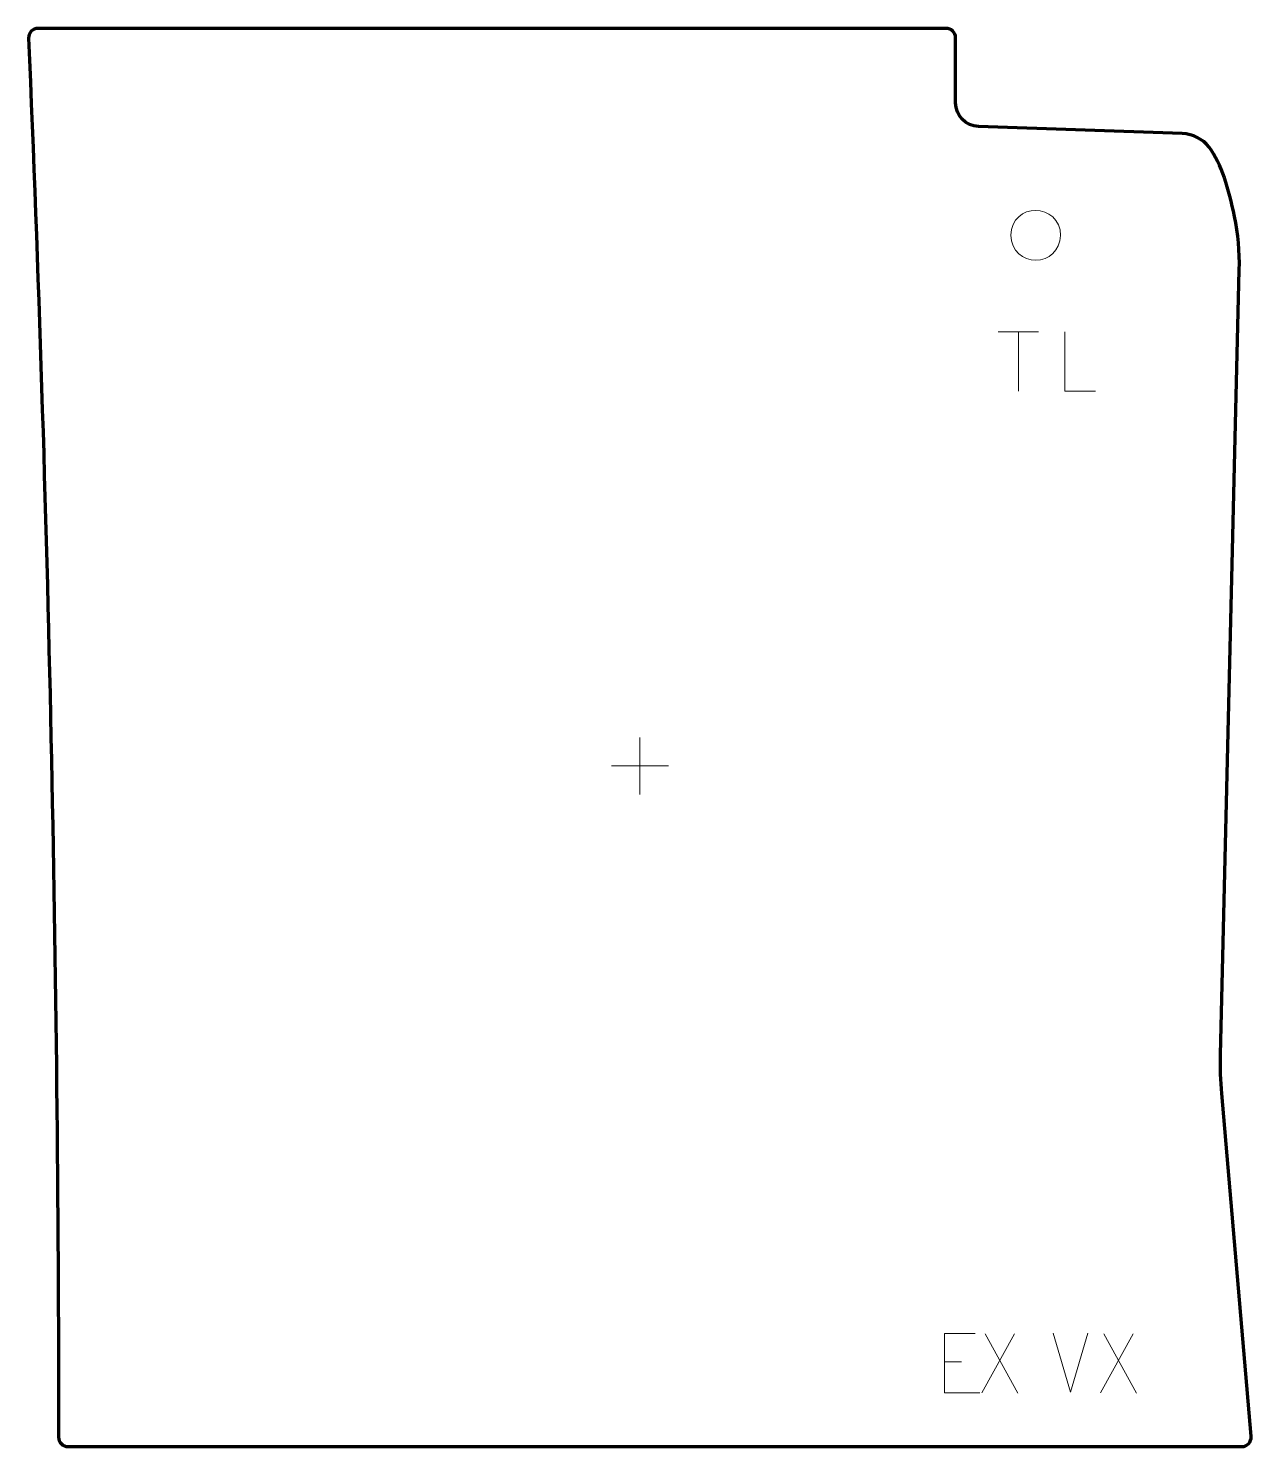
# Model space of a CAD drawing. Header units: millimetres. Extents: x -257 to 257, y -298 to 298.
import ezdxf

# ---------------------------------------------------------------- set-up
doc = ezdxf.new("R2010")
doc.units = ezdxf.units.MM
doc.header["$MEASUREMENT"] = 0
doc.layers.add('layer 2', color=7, linetype='Continuous')

msp = doc.modelspace()

# ---------------------------------------------------------------- linework, layer by layer
at = {"layer": 'layer 2', "color": 230, "lineweight": 200}
msp.add_open_spline([(-244.6595, -294.5026), (-244.7159, -98.2248), (-248.9221, 98.0535), (-257.2784, 294.3314), (-257.2784, 294.3314), (-257.375, 296.6048), (-255.5593, 298.4999), (-253.2838, 298.4999), (-253.2838, 298.4999), (-253.2838, 298.4999), (128.8652, 298.4999), (128.8652, 298.4999), (128.8652, 298.4999), (131.0743, 298.4999), (132.8653, 296.7092), (132.8653, 294.5001), (132.8653, 294.5001), (132.8653, 294.5001), (132.8653, 267.205), (132.8653, 267.205), (132.8653, 267.205), (132.8653, 261.8181), (137.1325, 257.3992), (142.516, 257.2112), (142.516, 257.2112), (142.516, 257.2112), (228.2832, 254.2161), (228.2832, 254.2161), (228.2832, 254.2161), (232.7219, 254.0612), (236.9115, 251.9841), (239.5926, 248.4436), (239.5926, 248.4436), (244.8585, 241.491), (247.8839, 230.9522), (250.2609, 219.3747), (250.2609, 219.3747), (251.7793, 211.9801), (252.4524, 204.4353), (252.2725, 196.8883), (252.2725, 196.8883), (252.2725, 196.8883), (244.3981, -133.5255), (244.3981, -133.5255), (244.3981, -133.5255), (244.2679, -138.9921), (244.4369, -144.4612), (244.904, -149.9095), (244.904, -149.9095), (244.904, -149.9095), (257.2681, -294.1583), (257.2681, -294.1583), (257.2681, -294.1583), (257.4681, -296.494), (255.6263, -298.4999), (253.2824, -298.4999), (253.2824, -298.4999), (253.2824, -298.4999), (-240.6615, -298.4999), (-240.6615, -298.4999), (-240.6615, -298.4999), (-242.8698, -298.4999), (-244.6591, -296.711), (-244.6595, -294.5026)], degree=3, knots=[0, 0, 0, 0, 0.05882353, 0.05882353, 0.05882353, 0.05882353, 0.11764706, 0.11764706, 0.11764706, 0.11764706, 0.17647059, 0.17647059, 0.17647059, 0.17647059, 0.23529412, 0.23529412, 0.23529412, 0.23529412, 0.29411765, 0.29411765, 0.29411765, 0.29411765, 0.35294118, 0.35294118, 0.35294118, 0.35294118, 0.41176471, 0.41176471, 0.41176471, 0.41176471, 0.47058824, 0.47058824, 0.47058824, 0.47058824, 0.52941176, 0.52941176, 0.52941176, 0.52941176, 0.58823529, 0.58823529, 0.58823529, 0.58823529, 0.64705882, 0.64705882, 0.64705882, 0.64705882, 0.70588235, 0.70588235, 0.70588235, 0.70588235, 0.76470588, 0.76470588, 0.76470588, 0.76470588, 0.82352941, 0.82352941, 0.82352941, 0.82352941, 0.88235294, 0.88235294, 0.88235294, 0.88235294, 1, 1, 1, 1], dxfattribs=at)
at = {"layer": 'layer 2', "color": 250, "lineweight": 9}
for points, knots in [([(156.0899, 211.4847), (156.1606, 218.1251), (161.4346, 221.9711), (166.5899, 221.8741), (166.5899, 221.8741), (171.7452, 221.9711), (177.0192, 217.9077), (177.0899, 211.2673), (177.0899, 211.2673), (176.7197, 204.938), (172.2778, 200.9073), (166.5899, 200.8779), (166.5899, 200.8779), (161.4346, 200.7809), (156.1606, 204.8443), (156.0899, 211.4847)], [0, 0, 0, 0, 0.2, 0.2, 0.2, 0.2, 0.4, 0.4, 0.4, 0.4, 0.6, 0.6, 0.6, 0.6, 1, 1, 1, 1]), ([(191.8061, 145.8202), (191.8061, 145.8202), (178.857, 145.8202), (178.857, 145.8202), (178.857, 145.8202), (178.857, 145.8202), (178.857, 170.7738), (178.857, 170.7738)], [0, 0, 0, 0, 0.33333333, 0.33333333, 0.33333333, 0.33333333, 1, 1, 1, 1]), ([(141.1042, -250.871), (141.1042, -250.871), (128.2303, -250.871), (128.2303, -250.871), (128.2303, -250.871), (128.2303, -250.871), (128.2303, -275.8246), (128.2303, -275.8246), (128.2303, -275.8246), (128.2303, -275.8246), (143.0961, -275.8246), (143.0961, -275.8246)], [0, 0, 0, 0, 0.25, 0.25, 0.25, 0.25, 0.5, 0.5, 0.5, 0.5, 1, 1, 1, 1])]:
    msp.add_open_spline(points, degree=3, knots=knots, dxfattribs=at)
for points in [[(150.8165, 170.7503), (150.8165, 170.7503), (167.8037, 170.7503), (167.8037, 170.7503)], [(159.3103, 145.8203), (159.3103, 145.8203), (159.3103, 170.7738), (159.3103, 170.7738)], [(0.0004, 0), (0.0004, 0), (0.0004, -23.9779), (0.0004, -23.9779)], [(-11.9885, -11.989), (-11.9885, -11.989), (11.9894, -11.989), (11.9894, -11.989)], [(181.2497, -275.6358), (181.2497, -275.6358), (173.9279, -250.6822), (173.9279, -250.6822)], [(188.5716, -250.6822), (188.5716, -250.6822), (181.2498, -275.6358), (181.2498, -275.6358)], [(157.5976, -250.9795), (157.5976, -250.9795), (143.857, -275.8753), (143.857, -275.8753)], [(145.3116, -250.9795), (145.3116, -250.9795), (159.0522, -275.933), (159.0522, -275.933)], [(207.5976, -250.9795), (207.5976, -250.9795), (193.857, -275.8753), (193.857, -275.8753)], [(195.3116, -250.9795), (195.3116, -250.9795), (209.0522, -275.933), (209.0522, -275.933)], [(128.2303, -262.7507), (128.2303, -262.7507), (135.3984, -262.7507), (135.3984, -262.7507)]]:
    msp.add_open_spline(points, degree=3, dxfattribs=at)

doc.saveas('drawing.dxf')
